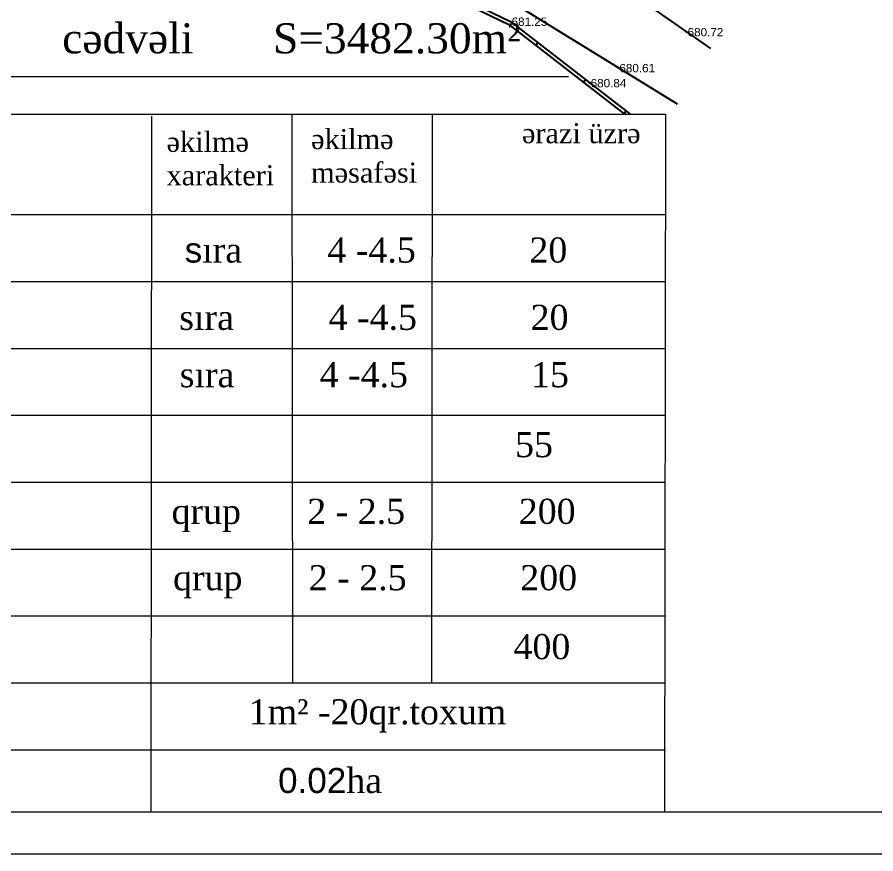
# Model space of a CAD drawing. Header units: feet. Extents: x 3381 to 683784, y 675186 to 4376258.
# Drawn here: x 682618.4 to 682721.1, y 4375555.9 to 4375655.9 of the extents above; entities that cross this region are included whole.
import ezdxf

# ---------------------------------------------------------------- set-up
doc = ezdxf.new("R2010")
doc.units = ezdxf.units.FT
doc.header["$MEASUREMENT"] = 0
doc.header["$PDMODE"] = 34
doc.header["$PDSIZE"] = 0.01
doc.linetypes.add('DUZ', pattern=[0])
doc.layers.get('0').update_dxf_attribs({"linetype": 'CONTINUOUS'})
doc.layers.add('0_Point_Height', color=2, linetype='CONTINUOUS')
doc.layers.add('0_Point_Point', color=7, linetype='CONTINUOUS')
doc.layers.add('rabit xt', color=7, linetype='CONTINUOUS', lineweight=13)
doc.styles.get("Standard").update_dxf_attribs({"font": 'arial.ttf', "height": 2})

msp = doc.modelspace()

# ---------------------------------------------------------------- linework, layer by layer
at = {"color": 30, "linetype": 'Continuous'}
msp.add_line((682683.154, 4375664.909, -5.575), (682701.371, 4375652.199, -686.994), dxfattribs=at)
at = {"linetype": 'Continuous'}
for p, q in [((682680.683, 4375652.902, -686.994), (682680.468, 4375652.562, -686.994)), ((682686.369, 4375648.494, -390.392), (682686.151, 4375648.156, -390.392)), ((682691.224, 4375644.73, -6.274), (682691.014, 4375644.387, -6.274))]:
    msp.add_line(p, q, dxfattribs=at)
at = {"color": 7, "linetype": 'DUZ', "lineweight": 20, "ltscale": 0.2}
for p, q in [((682538.413, 4375648.833, -89.226), (682684.356, 4375648.865, -89.226)), ((682534.893, 4375644.334, -89.226), (682695.975, 4375644.334, -89.226)), ((682634.481, 4375644.109, -89.226), (682634.417, 4375560.878, -89.226)), ((682651.281, 4375644.291, -89.226), (682651.35, 4375576.334, -89.226)), ((682668.081, 4375644.291, -89.226), (682667.969, 4375576.334, -89.226)), ((682695.975, 4375644.334, -89.226), (682695.838, 4375560.878, -89.226)), ((682534.893, 4375632.334, -89.226), (682695.975, 4375632.334, -89.226)), ((682534.893, 4375624.334, -89.226), (682695.975, 4375624.334, -89.226)), ((682534.893, 4375616.334, -89.226), (682695.975, 4375616.334, -89.226)), ((682534.893, 4375608.334, -89.226), (682695.975, 4375608.334, -89.226)), ((682534.893, 4375600.334, -89.226), (682695.975, 4375600.334, -89.226)), ((682534.893, 4375592.334, -89.226), (682695.975, 4375592.334, -89.226)), ((682534.893, 4375584.334, -89.226), (682695.975, 4375584.334, -89.226)), ((682534.893, 4375576.334, -89.226), (682695.975, 4375576.334, -89.226)), ((682534.893, 4375568.334, -89.226), (682695.975, 4375568.334, -89.226))]:
    msp.add_line(p, q, dxfattribs=at)
at = {"color": 30, "linetype": 'Continuous', "elevation": -2.767}
msp.add_lwpolyline([(682519.218, 4375698.304), (682543.174, 4375692.722), (682565.304, 4375686.966), (682584.243, 4375682.392), (682596.041, 4375679.394), (682636.999, 4375669.201), (682652.511, 4375665.708), (682653.527, 4375668.599), (682664.209, 4375664.417), (682676.644, 4375658.397), (682697.358, 4375645.594)], dxfattribs=at)
at = {"linetype": 'Continuous', "elevation": -2.639}
for points in [[(682542.848, 4375690.715), (682566.121, 4375685.068), (682621.012, 4375671.362), (682653.437, 4375663.575), (682654.305, 4375666.177), (682677.219, 4375655.081), (682691.082, 4375644.334)], [(682542.912, 4375691.111), (682566.217, 4375685.456), (682621.107, 4375671.75), (682653.174, 4375664.05), (682654.07, 4375666.735), (682677.431, 4375655.422), (682691.735, 4375644.334)]]:
    msp.add_lwpolyline(points, dxfattribs=at)
at = {"layer": '0_Point_Point'}
for p in [(682677.431, 4375655.422, -5.741), (682698.484, 4375654.171, -6.274), (682690.321, 4375649.872, -6.383), (682686.886, 4375648.075, -6.153)]:
    msp.add_point(p, dxfattribs=at)
at = {"layer": 'rabit xt', "color": 7, "lineweight": 20, "ltscale": 0.3, "elevation": -89.226}
msp.add_lwpolyline([(682497.06, 4375852.878), (682497.06, 4375555.878), (682917.06, 4375555.878)], dxfattribs=at)
msp.add_lwpolyline([(682517.06, 4375847.878), (682912.06, 4375847.878), (682912.06, 4375560.878), (682517.06, 4375560.878)], close=True, dxfattribs=at)

# ---------------------------------------------------------------- texts
at = {"color": 7, "linetype": 'DUZ', "lineweight": 20, "ltscale": 0.2, "attachment_point": 1}
for s, insert, char_height, width in [('Ya{\\fTimes New Roman|b0|i0|c238|p18;şıllaşdırma     elementlərinin      cədvəli       S=3482.30m²}', (682547.443, 4375655.224, -89.226), 3.6, 171.40784), ('{\\fTimes New Roman|b0|i0|c238|p18;əkilmə\\Pxarakteri}', (682636.295, 4375642.237, -89.226), 2.4, 13.5367), ('{\\fTimes New Roman|b0|i0|c238|p18;əkilmə\\Pməsafəsi}', (682653.583, 4375642.563, -89.226), 2.4, 13.5367), ('{\\fTimes New Roman|b0|i0|c238|p18;ərazi üzrə}', (682678.807, 4375643.272, -89.226), 2.4, 13.5367), ('{\\H1.25x;s\\fTimes New Roman|b0|i0|c238|p18;ıra         4 -4.5     \\fTimes New Roman|b0|i0|c204|p18;  \\fTimes New Roman|b0|i0|c238|p18;     20\\fTimes New Roman|b0|i0|c204|p18;            \\fTimes New Roman|b0|i0|c238|p18;\\H0.8x;              }', (682638.463, 4375629.598, -89.226), 2.4, 67.96406), ('{\\fTimes New Roman|b0|i0|c238|p18;\\H1.25x; \\fTimes New Roman|b0|i0|c204|p18;s\\fTimes New Roman|b0|i0|c238|p18;ıra          4 -4.5 \\fTimes New Roman|b0|i0|c204|p18;    \\fTimes New Roman|b0|i0|c238|p18;       20\\fTimes New Roman|b0|i0|c204|p18;           \\fTimes New Roman|b0|i0|c238|p18;\\H0.8x;              }', (682636.677, 4375621.547, -89.226), 2.4, 71.53158), ('{\\fTimes New Roman|b0|i0|c238|p18;\\H1.25x; \\fTimes New Roman|b0|i0|c204|p18;s\\fTimes New Roman|b0|i0|c238|p18;ıra         4 -4.5    \\fTimes New Roman|b0|i0|c204|p18;  \\fTimes New Roman|b0|i0|c238|p18;     \\fTimes New Roman|b0|i0|c204|p18; \\fTimes New Roman|b0|i0|c238|p18; 15\\fTimes New Roman|b0|i0|c204|p18;          \\fTimes New Roman|b0|i0|c238|p18;\\H0.8x;                   }', (682636.731, 4375614.687, -89.226), 2.4, 89.82271), ('{\\fTimes New Roman|b0|i0|c238|p18;      \\H1.25x;    55\\fTimes New Roman|b0|i0|c204|p18;  \\H0.8x;                \\fTimes New Roman|b0|i0|c238|p18;\\P                     }', (682668.018, 4375606.323, -89.226), 2.4, 45.59144), ('{\\fTimes New Roman|b0|i0|c238|p18;\\H1.25x;qrup       \\fTimes New Roman|b0|i0|c204|p18;2 - 2.5\\fTimes New Roman|b0|i0|c238|p18;            200  \\H0.8x;               }', (682636.891, 4375598.345, -89.226), 2.4, 70.11062), ('{\\fTimes New Roman|b0|i0|c238|p18;\\H1.25x;qrup       \\fTimes New Roman|b0|i0|c204|p18;2 - 2.5\\fTimes New Roman|b0|i0|c238|p18;            200\\fTimes New Roman|b0|i0|c204|p18;          \\fTimes New Roman|b0|i0|c238|p18;  \\H0.8x;                  }', (682637.07, 4375590.406, -89.226), 2.4, 70.11062), ('{\\fTimes New Roman|b0|i0|c238|p18;   } {\\H1.25x; \\fTimes New Roman|b0|i0|c238|p18;      400}               {\\fTimes New Roman|b0|i0|c238|p18;\\P                     }', (682666.183, 4375582.162, -89.226), 2.4, 45.59144), ('{\\fTimes New Roman|b0|i0|c238|p18;\\H1.25x;qazon :          yonca                                       1m² -20qr.toxum\\P\\H0.8x;                         \\P\\fArial|b0|i0|c238|p34;           \\fTimes New Roman|b0|i0|c238|p18;    \\H1.25x;    qaramuq}', (682566.584, 4375574.364, 1926.774), 2.4, 178.16737), ('0.{\\fArial|b0|i0|c238|p34;02\\fTimes New Roman|b0|i0|c238|p18;ha}', (682649.635, 4375566.15, -89.226), 3, 18.86046)]:
    msp.add_mtext(s, dxfattribs=dict(at, insert=insert, char_height=char_height, width=width))
at = {"layer": '0_Point_Height', "color": 0}
for s, p in [('681.25', (682677.567, 4375654.908, -5.741)), ('680.72', (682698.62, 4375653.657, -6.274)), ('680.61', (682690.457, 4375649.358, -6.383)), ('680.84', (682687.022, 4375647.561, -6.153))]:
    msp.add_text(s, height=1, dxfattribs=at).set_placement(p)

doc.saveas('drawing.dxf')
